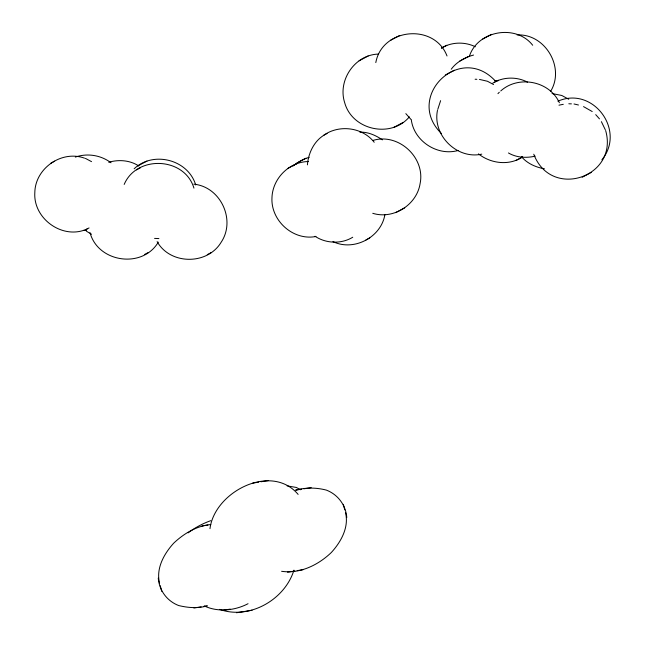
<?xml version="1.0" encoding="UTF-8"?>
<svg xmlns="http://www.w3.org/2000/svg" width="645" height="645" viewBox="0 0 645 645"><rect width="100%" height="100%" fill="white"/><g stroke="black" fill="none" stroke-linecap="round" stroke-linejoin="round"><path stroke-width="0.97" d="M307.423 164.862C308.415 152.147 315.05 138.981 327.104 133.515M437.471 110.335C432.327 135.216 456.934 159.662 481.775 154.147M159.573 583.128C155.816 568.503 164.032 553.765 173.707 543.171C183.809 533.576 196.685 525.844 210.778 524.562M209.988 528.666C214.583 491.748 271.335 462.594 298.119 494.401M345.47 512.525C349.235 527.15 341.02 541.897 331.337 552.491C318.324 564.996 299.949 574.034 281.615 571.301M293.943 570.148C284.897 599.729 249.284 620.095 219.639 609.372M375.809 62.581C382.001 28.057 434.359 22.873 447.017 55.978M384.888 214.616C381.147 237.433 353.694 251.695 332.933 241.585M437.77 109.392L440.608 100.652M469.439 56.123C477.832 30.46 516.097 23.865 532.681 45.247M124.187 184.438C136.643 154.84 184.655 156.961 193.943 188.122M550.483 91.582C565.359 67.717 545.227 33.459 517.105 34.951M158.291 242.157C142.553 268.949 97.992 262.66 90.026 232.66M451.234 69.225C456.547 61.944 464.997 57.349 473.543 55.051M601.898 159.775C626.11 130.427 592.989 85.753 557.901 101.201M409.349 116.874C391.16 138.635 352.178 130.217 344.688 102.684C337.4 80.327 354.952 54.535 378.615 54.075M497.948 93.646L499.319 92.227M84.527 158.162C61.67 149.874 35.153 168.345 34.822 192.597C33.08 218.905 63.081 240.174 87.099 228.975M134.144 168.788C153.212 150.575 188.155 159.557 195.701 184.97M308.415 161.54C289.121 161.758 272.553 178.568 271.964 197.757C270.715 220.695 293.273 240.94 315.929 236.489M293.128 165.918C297.909 162.185 303.335 158.936 309.205 157.324M157.13 241.633C170.272 265.031 207.464 265.151 221.146 242.254C236.094 220.058 220.598 186.76 193.855 184.172M495.457 81.117C460.087 42.401 404.036 96.96 441.462 133.547M500.746 90.953C518.346 74.973 549.484 80.923 559.376 102.724M372.762 213.302C393.337 219.743 416.791 204.884 420.097 183.623C425.523 157.702 398.634 132.797 373.229 140.352M533.77 154.22C551.161 200.127 618.878 176.948 605.647 130.556M188.171 532.851C195.016 527.658 202.699 523.514 210.81 520.668M248.043 603.712C234.861 610.622 217.994 612.436 204.384 605.978M146.939 161.097L137.828 165.934M399.715 35.427L390.604 40.264M368.166 55.978L359.063 60.815M85.551 229.797L89.05 227.935M441.438 48.117C451.411 41.861 464.892 41.578 475.341 46.763M441.591 48.036L446.832 45.247M491.611 34.338L482.5 39.176M468.625 56.405L459.514 61.243M454.378 70.216L445.276 75.054M305.932 158.227L296.821 163.064M297.047 163.54L287.936 168.377M393.813 127.388L402.923 122.55M492.836 83.108C503.06 76.723 516.927 76.545 527.497 82.149M494.739 82.109L498.238 80.246M395.603 212.665L404.713 207.827M352.742 237.231C341.463 244.189 325.999 243.641 315.05 236.272M478.453 153.881C490.845 163.661 509.252 165.967 522.652 156.888M515.766 160.549L522.555 156.937M582.169 177.262L591.272 172.425M50.794 163.225L54.664 161.177M136.434 169.917L140.296 167.869M323.395 135.49C338.851 124.251 362.417 127.105 374.205 142.255M144.399 254.573L148.261 252.526M207.255 254.67L211.117 252.622M365.941 239.932L369.803 237.884M75.344 157.082C87.333 152.938 100.926 155.123 111.037 162.774M108.731 162.25C118.64 159.388 129.992 160.162 138.723 165.959M558.973 105.175L563.279 104.313M458.103 150.487C437.407 156.388 413.88 141.078 411.292 119.648M535.173 156.146C526.312 158.235 516.411 157.662 508.445 152.962M346.784 517.532C345.841 505.156 337.932 494.53 326.354 490.103C316.139 487.459 305.827 487.378 295.595 490.16L301.562 489.208M158.267 578.122C159.202 590.497 167.111 601.132 178.697 605.55C188.292 607.864 197.983 608.582 207.601 605.8M236.473 612.75L252.09 610.243M252.695 483.113L258.661 482.162M260.999 481.767L268.304 480.606M303.908 488.813L311.213 487.652M201.917 525.981L207.883 525.03M287.509 572.179L294.821 571.019M297.16 570.623L303.126 569.68M193.839 608.001L201.143 606.84M203.489 606.445L206.464 605.969M222.928 610.275L230.233 609.114M475.123 79.238L476.857 79.303M495.029 80.528L498.496 80.665M552.056 93.549L561.803 95.484L568.737 99.241M568.809 103.764L571.414 103.869M359.862 132.128C368.077 131.894 375.745 135.297 382.396 139.876M83.495 230.37L86.099 230.483M154.566 238.4L158.896 238.577M287.081 485.878L296.329 487.451L300.578 489.757M479.461 79.408L487.475 81.27L493.594 84.551M574.01 103.974L578.468 105.006M544.444 168.788C535.882 167.329 527.15 163.467 521.499 156.711M583.523 106.602L592.207 111.545M85.414 158.372L91.534 161.645M91.542 234.272L86.664 231.353L85.414 229.934M595.714 114.641L599.471 118.874M405.834 113.633L410.849 119.285M601.398 121.687L605.284 129.726M343.317 504.317L344.777 509.905M160.266 585.749L161.734 591.336"/></g></svg>
